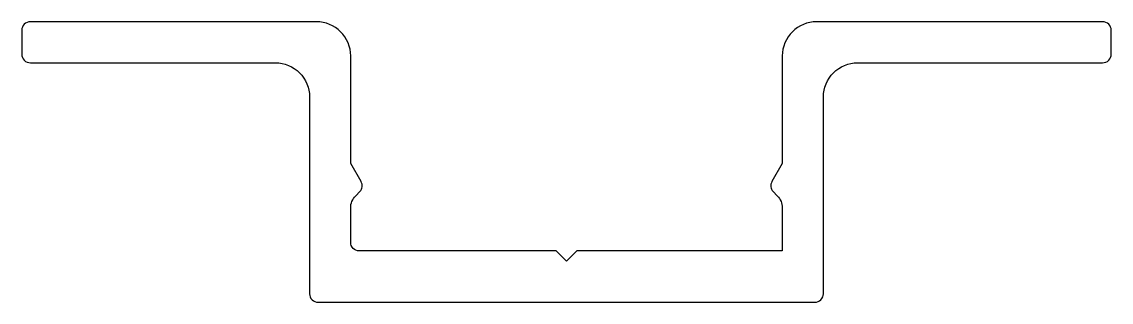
# Model space of a CAD drawing. Extents: x 579 to 610.8, y 462.1 to 470.3.
import ezdxf

# ---------------------------------------------------------------- set-up
doc = ezdxf.new("R2010")
doc.units = 0
doc.layers.get('0').update_dxf_attribs({"linetype": 'CONTINUOUS'})

msp = doc.modelspace()

# ---------------------------------------------------------------- linework, layer by layer
at = {"color": 0}
msp.add_lwpolyline([(587.371, 468.098), (587.371, 462.348, 0.414214), (587.621, 462.098), (602.121, 462.098, 0.414214), (602.371, 462.348), (602.371, 468.098, -0.414214), (603.371, 469.098), (610.521, 469.098, 0.414214), (610.771, 469.348), (610.771, 470.048, 0.414214), (610.521, 470.298), (602.171, 470.298, 0.414214), (601.171, 469.298), (601.171, 466.153), (600.868, 465.628, 0.327959), (600.901, 465.334), (601.025, 465.209, -0.198622), (601.171, 464.856), (601.171, 463.598), (595.171, 463.598), (594.871, 463.298), (594.571, 463.598), (588.821, 463.598, -0.414214), (588.571, 463.848), (588.571, 464.856, -0.198622), (588.717, 465.209), (588.842, 465.334, 0.327959), (588.874, 465.628), (588.571, 466.153), (588.571, 469.298, 0.414214), (587.571, 470.298), (579.221, 470.298, 0.414214), (578.971, 470.048), (578.971, 469.348, 0.414214), (579.221, 469.098), (586.371, 469.098, -0.414214)], format="xyb", close=True, dxfattribs=at)

doc.saveas('drawing.dxf')
